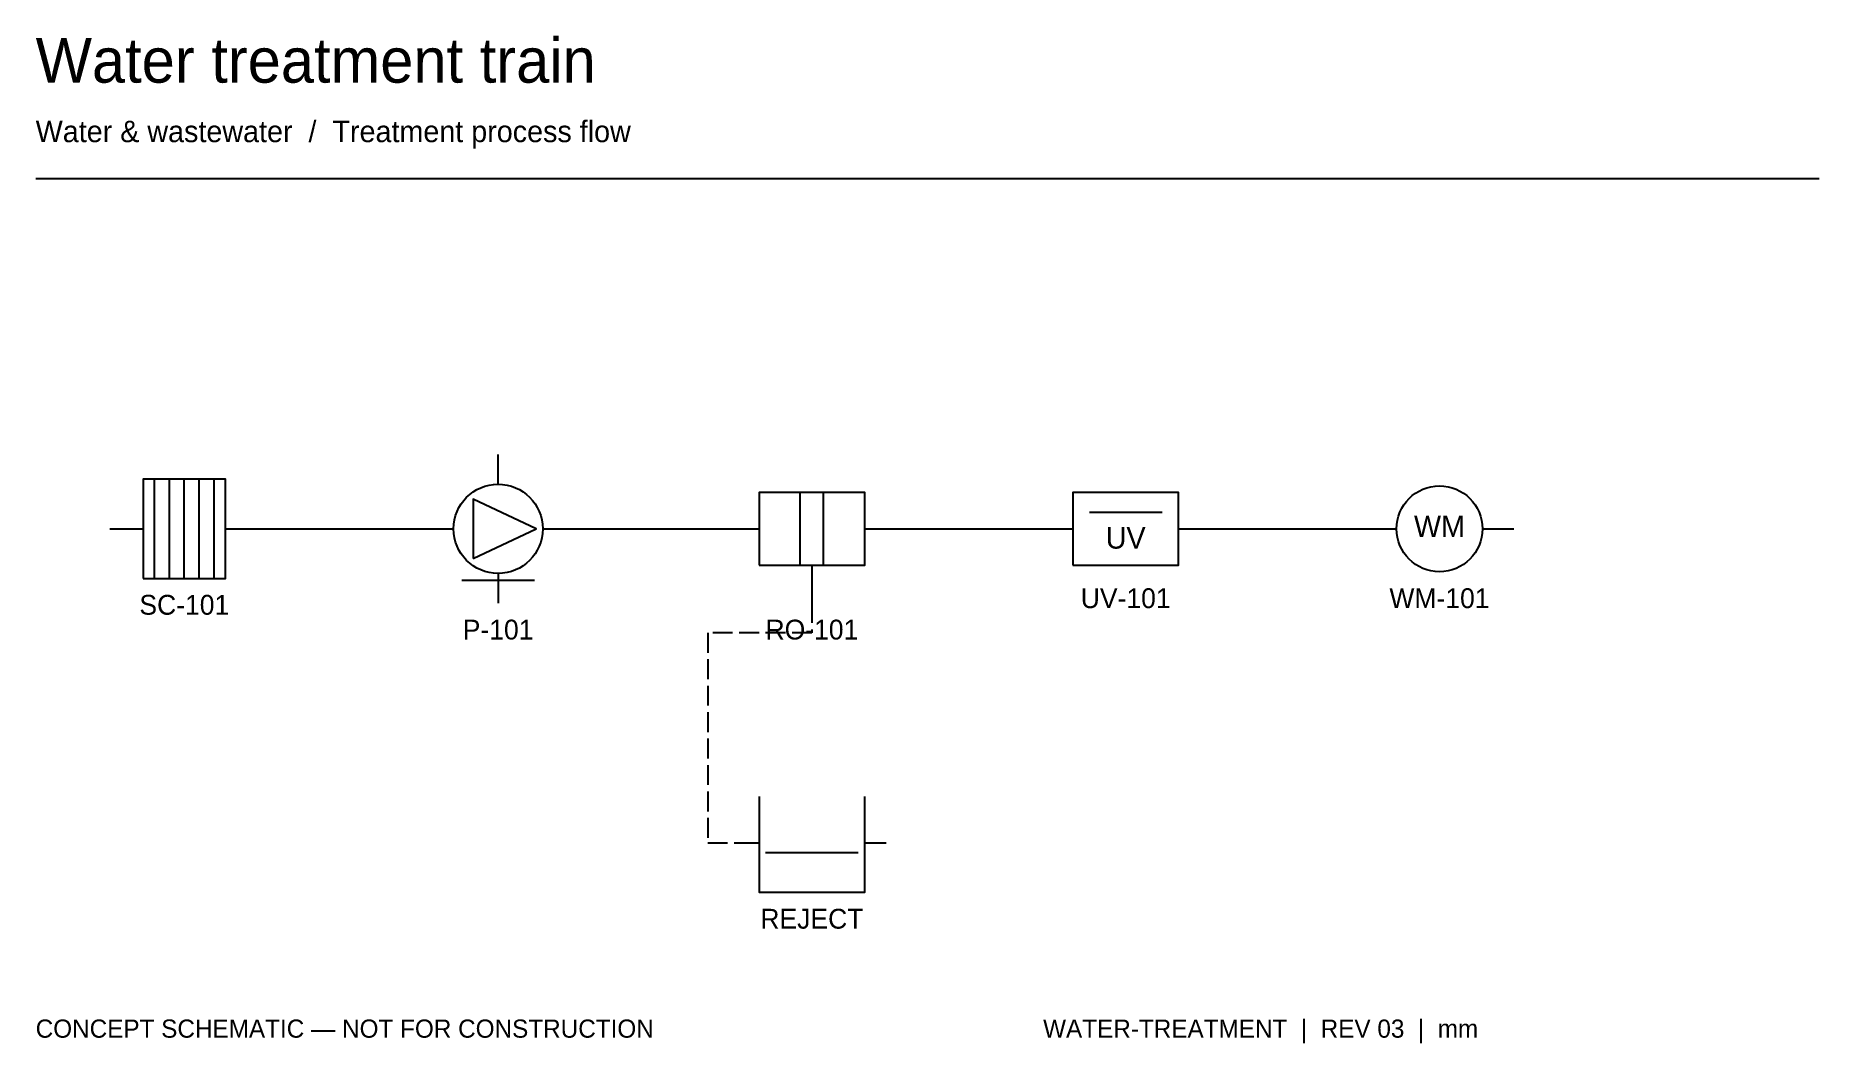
# Model space of a CAD drawing. Header units: millimetres. Extents: x 40 to 1120, y 39 to 648.
import ezdxf
from ezdxf.enums import TextEntityAlignment as Align

# ---------------------------------------------------------------- set-up
doc = ezdxf.new("R2010")
doc.units = ezdxf.units.MM
doc.linetypes.add('CC_DASH_12_4', pattern=[16, 12, -4])
doc.layers.get('0').update_dxf_attribs({"linetype": 'CONTINUOUS', "true_color": 0x344755})
for name, color, linetype, true_color in [('Annotations', 7, 'CONTINUOUS', 0x71808a), ('Equipment', 7, 'CONTINUOUS', 0x355463), ('Water', 7, 'CONTINUOUS', 0x355463)]:
    doc.layers.add(name, color=color, linetype=linetype, true_color=true_color)

# ---------------------------------------------------------------- blocks, each defined once
blk = doc.blocks.new('CC_WATER_SCREEN')
at = {"color": 0, "linetype": 'CONTINUOUS'}
for p, q in [((-18, -30), (-18, 30)), ((-9, -30), (-9, 30)), ((0, -30), (0, 30)), ((9, -30), (9, 30)), ((18, -30), (18, 30)), ((-45, 0), (-25, 0)), ((25, 0), (45, 0))]:
    blk.add_line(p, q, dxfattribs=at)
blk.add_lwpolyline([(-25, -30), (25, -30), (25, 30), (-25, 30)], close=True, dxfattribs=at)
blk = doc.blocks.new('CC_PUMP')
at = {"color": 0, "linetype": 'CONTINUOUS'}
for p, q in [((0, 27), (0, 45)), ((-45, 0), (-27, 0)), ((27, 0), (45, 0)), ((-22, -31), (22, -31)), ((0, -27), (0, -45))]:
    blk.add_line(p, q, dxfattribs=at)
blk.add_lwpolyline([(-15, -18), (23, 0), (-15, 18)], close=True, dxfattribs=at)
blk.add_circle((0, 0), 27, dxfattribs=at)
blk = doc.blocks.new('CC_WATER_RO')
at = {"color": 0, "linetype": 'CONTINUOUS'}
for p, q in [((-7, -22), (-7, 22)), ((7, -22), (7, 22)), ((-45, 0), (-32, 0)), ((32, 0), (45, 0)), ((0, -22), (0, -45))]:
    blk.add_line(p, q, dxfattribs=at)
blk.add_lwpolyline([(-32, -22), (32, -22), (32, 22), (-32, 22)], close=True, dxfattribs=at)
blk = doc.blocks.new('CC_WATER_UV')
at = {"color": 0, "linetype": 'CONTINUOUS'}
for p, q in [((-45, 0), (-32, 0)), ((-22, 10), (22, 10)), ((32, 0), (45, 0))]:
    blk.add_line(p, q, dxfattribs=at)
blk.add_lwpolyline([(-32, -22), (32, -22), (32, 22), (-32, 22)], close=True, dxfattribs=at)
blk.add_text('UV', height=13, dxfattribs=at).set_placement((0, -12), align=Align.CENTER)
blk = doc.blocks.new('CC_WATER_METER')
at = {"color": 0, "linetype": 'CONTINUOUS'}
for p, q in [((-45, 0), (-26, 0)), ((26, 0), (45, 0))]:
    blk.add_line(p, q, dxfattribs=at)
blk.add_circle((0, 0), 26, dxfattribs=at)
blk.add_text('WM', height=13, dxfattribs=at).set_placement((0, -5), align=Align.CENTER)
blk = doc.blocks.new('CC_WATER_SUMP')
at = {"color": 0, "linetype": 'CONTINUOUS'}
for p, q in [((-45, 0), (-32, 0)), ((32, 0), (45, 0)), ((-28, -6), (28, -6))]:
    blk.add_line(p, q, dxfattribs=at)
blk.add_lwpolyline([(-32, 28), (-32, -30), (32, -30), (32, 28)], dxfattribs=at)

msp = doc.modelspace()

# ---------------------------------------------------------------- linework, layer by layer
at = {"layer": 'Annotations'}
msp.add_line((40, 562), (1120, 562), dxfattribs=at)
at = {"layer": 'Water', "color": 7, "true_color": 0x257cab}
for points in [[(175, 350), (275, 350)], [(365, 350), (465, 350)], [(555, 350), (655, 350)], [(745, 350), (845, 350)]]:
    msp.add_lwpolyline(points, dxfattribs=at)
at = {"layer": 'Water', "color": 7, "linetype": 'CC_DASH_12_4', "true_color": 0x836848}
msp.add_lwpolyline([(510, 305), (510, 287), (447, 287), (447, 160), (465, 160)], dxfattribs=at)

# ---------------------------------------------------------------- block references
at = {"layer": 'Equipment'}
ref = msp.add_blockref('CC_PUMP', (320, 350), dxfattribs=at)
ref.add_attrib('TAG', 'P-101', dxfattribs={"height": 12}).set_placement((320, 283), align=Align.CENTER)
at = {"layer": 'Water'}
ref = msp.add_blockref('CC_WATER_SCREEN', (130, 350), dxfattribs=at)
ref.add_attrib('TAG', 'SC-101', dxfattribs={"height": 12}).set_placement((130, 298), align=Align.CENTER)
ref = msp.add_blockref('CC_WATER_RO', (510, 350), dxfattribs=at)
ref.add_attrib('TAG', 'RO-101', dxfattribs={"height": 12}).set_placement((510, 283), align=Align.CENTER)
ref = msp.add_blockref('CC_WATER_UV', (700, 350), dxfattribs=at)
ref.add_attrib('TAG', 'UV-101', dxfattribs={"height": 12}).set_placement((700, 302), align=Align.CENTER)
ref = msp.add_blockref('CC_WATER_METER', (890, 350), dxfattribs=at)
ref.add_attrib('TAG', 'WM-101', dxfattribs={"height": 12}).set_placement((890, 302), align=Align.CENTER)
ref = msp.add_blockref('CC_WATER_SUMP', (510, 160), dxfattribs=at)
ref.add_attrib('TAG', 'REJECT', dxfattribs={"height": 12}).set_placement((510, 108), align=Align.CENTER)

# ---------------------------------------------------------------- texts
at = {"layer": 'Annotations'}
for s, height, p in [('Water treatment train', 27, (40, 620)), ('Water & wastewater  /  Treatment process flow', 13, (40, 584)), ('CONCEPT SCHEMATIC — NOT FOR CONSTRUCTION', 11, (40, 42)), ('WATER-TREATMENT  |  REV 03  |  mm', 11, (650, 42))]:
    msp.add_text(s, height=height, dxfattribs=at).set_placement(p)

doc.saveas('drawing.dxf')
